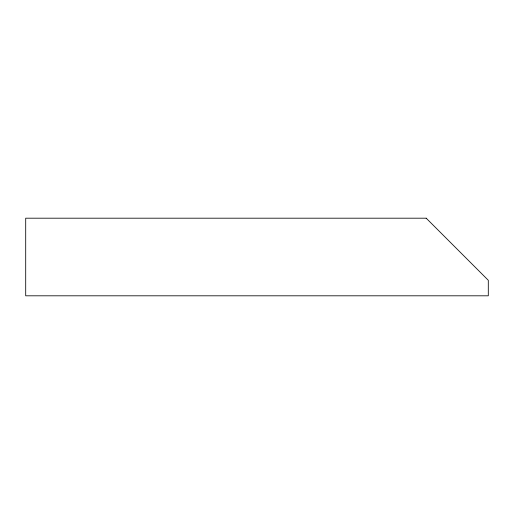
<?xml version="1.0" encoding="UTF-8"?>
<svg xmlns="http://www.w3.org/2000/svg" width="514" height="514" viewBox="0 0 514 514"><rect width="100%" height="100%" fill="white"/><g stroke="black" fill="none" stroke-linecap="round" stroke-linejoin="round"><path stroke-width="0.77" d="M426.209 218.193L25.7 218.193L25.7 295.807L488.3 295.807L488.3 280.284L426.209 218.193"/></g></svg>
